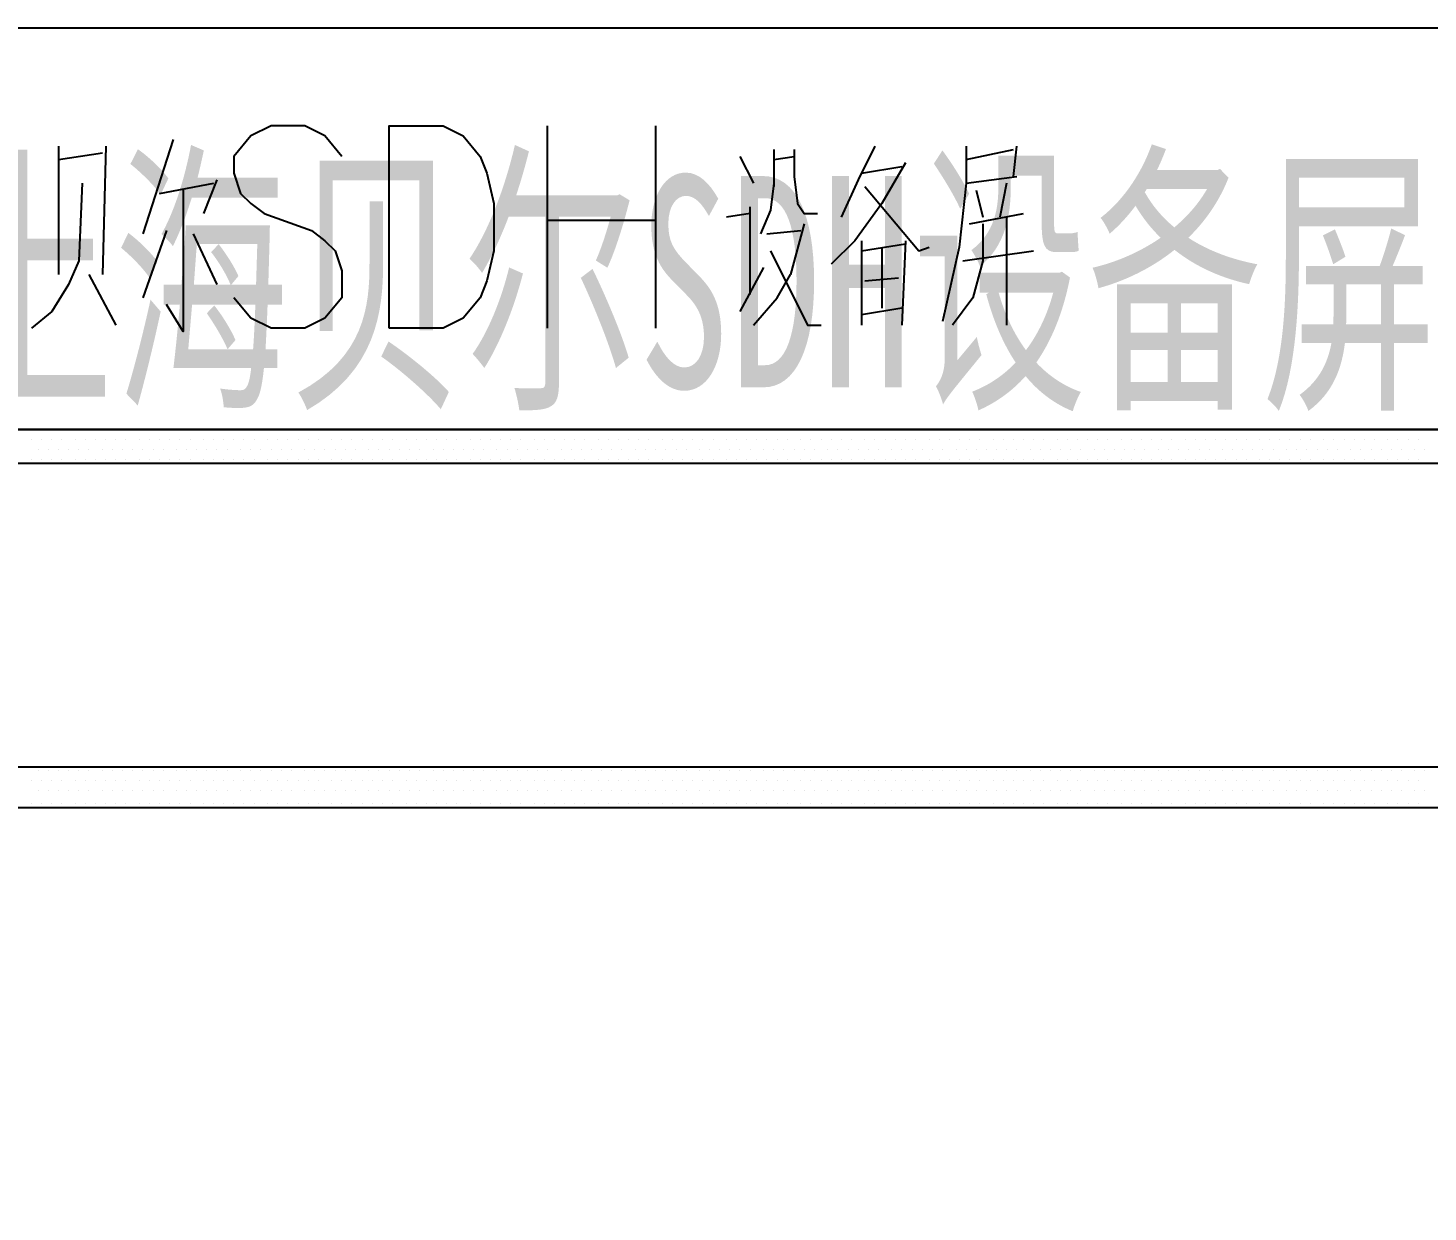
# Model space of a CAD drawing. Header units: metres. Extents: x 17 to 1264, y 17 to 859.
# Drawn here: x 310.5 to 370.2, y 714 to 764.5 of the extents above; entities that cross this region are included whole.
import ezdxf

# ---------------------------------------------------------------- set-up
doc = ezdxf.new("R2010")
doc.units = ezdxf.units.M
for name, color, linetype in [('LINES', 7, 'Continuous'), ('POLYLINES', 4, 'Continuous'), ('RECTS', 7, 'Continuous'), ('TEXTS', 3, 'Continuous')]:
    doc.layers.add(name, color=color, linetype=linetype)

msp = doc.modelspace()

# ---------------------------------------------------------------- linework, layer by layer
at = {"layer": 'LINES'}
for p, q in [((332.63, 751.68), (332.63, 760.32)), ((337.24, 760.32), (337.24, 751.68)), ((311.75, 759.46), (311.75, 753.98)), ((313.77, 759.46), (313.63, 753.98)), ((316.65, 759.74), (315.35, 755.71)), ((346.6, 759.46), (345.88, 758.02)), ((352.51, 758.16), (352.65, 759.46)), ((311.75, 758.88), (313.63, 759.17)), ((340.84, 759.02), (341.42, 757.87)), ((342.28, 759.31), (342.28, 757.73)), ((342.28, 758.88), (343.15, 759.02)), ((350.49, 758.88), (352.51, 759.31)), ((346.03, 758.3), (347.75, 758.59)), ((316.07, 757.44), (318.38, 757.87)), ((318.52, 758.02), (317.95, 756.58)), ((345.88, 758.02), (345.16, 756.43)), ((350.49, 757.87), (352.65, 758.16)), ((352.22, 757.87), (351.93, 756.43)), ((350.92, 757.58), (351.21, 756.43)), ((341.27, 756.58), (340.27, 756.43)), ((341.27, 753.12), (341.27, 756.86)), ((350.63, 756.14), (352.94, 756.58)), ((352.22, 756.43), (352.22, 751.82)), ((316.36, 755.86), (315.35, 752.98)), ((332.63, 756.29), (337.24, 756.29)), ((341.99, 755.71), (343.43, 755.86)), ((343.58, 756.14), (343, 753.98)), ((317.51, 755.71), (318.52, 753.55)), ((346.03, 755.42), (346.03, 751.82)), ((346.03, 754.99), (347.9, 755.28)), ((347.9, 755.42), (347.75, 751.82)), ((346.89, 755.14), (346.89, 752.54)), ((350.35, 754.56), (353.37, 754.99)), ((341.85, 754.27), (340.84, 752.4)), ((313.05, 753.98), (314.2, 751.82)), ((346.17, 753.7), (347.61, 753.84)), ((347.75, 752.54), (346.03, 752.26)), ((310.6, 746.93), (310.6, 746.93)), ((311.03, 746.93), (311.03, 746.93)), ((311.47, 746.93), (311.47, 746.93)), ((311.9, 746.93), (311.9, 746.93)), ((312.47, 746.93), (312.47, 746.93)), ((312.91, 746.93), (312.91, 746.93)), ((313.34, 746.93), (313.34, 746.93)), ((313.77, 746.93), (313.77, 746.93)), ((314.2, 746.93), (314.2, 746.93)), ((314.63, 746.93), (314.63, 746.93)), ((315.21, 746.93), (315.21, 746.93)), ((315.64, 746.93), (315.64, 746.93)), ((316.07, 746.93), (316.07, 746.93)), ((316.51, 746.93), (316.51, 746.93)), ((316.94, 746.93), (316.94, 746.93)), ((317.37, 746.93), (317.37, 746.93)), ((317.95, 746.93), (317.95, 746.93)), ((318.38, 746.93), (318.38, 746.93)), ((318.81, 746.93), (318.81, 746.93)), ((319.24, 746.93), (319.24, 746.93)), ((319.67, 746.93), (319.67, 746.93)), ((320.11, 746.93), (320.11, 746.93)), ((320.68, 746.93), (320.68, 746.93)), ((321.11, 746.93), (321.11, 746.93)), ((321.55, 746.93), (321.55, 746.93)), ((321.98, 746.93), (321.98, 746.93)), ((322.41, 746.93), (322.41, 746.93)), ((322.84, 746.93), (322.84, 746.93)), ((323.42, 746.93), (323.42, 746.93)), ((323.85, 746.93), (323.85, 746.93)), ((324.28, 746.93), (324.28, 746.93)), ((324.71, 746.93), (324.71, 746.93)), ((325.15, 746.93), (325.15, 746.93)), ((325.58, 746.93), (325.58, 746.93)), ((326.01, 746.93), (326.01, 746.93)), ((326.59, 746.93), (326.59, 746.93)), ((327.02, 746.93), (327.02, 746.93)), ((327.45, 746.93), (327.45, 746.93)), ((327.88, 746.93), (327.88, 746.93)), ((328.31, 746.93), (328.31, 746.93)), ((328.75, 746.93), (328.75, 746.93)), ((329.32, 746.93), (329.32, 746.93)), ((329.75, 746.93), (329.75, 746.93)), ((330.19, 746.93), (330.19, 746.93)), ((330.62, 746.93), (330.62, 746.93)), ((331.05, 746.93), (331.05, 746.93)), ((331.48, 746.93), (331.48, 746.93)), ((332.06, 746.93), (332.06, 746.93)), ((332.49, 746.93), (332.49, 746.93)), ((332.92, 746.93), (332.92, 746.93)), ((333.35, 746.93), (333.35, 746.93)), ((333.79, 746.93), (333.79, 746.93)), ((334.22, 746.93), (334.22, 746.93)), ((334.79, 746.93), (334.79, 746.93)), ((335.23, 746.93), (335.23, 746.93)), ((335.66, 746.93), (335.66, 746.93)), ((336.09, 746.93), (336.09, 746.93)), ((336.52, 746.93), (336.52, 746.93)), ((336.95, 746.93), (336.95, 746.93)), ((337.53, 746.93), (337.53, 746.93)), ((337.96, 746.93), (337.96, 746.93)), ((338.39, 746.93), (338.39, 746.93)), ((338.83, 746.93), (338.83, 746.93)), ((339.26, 746.93), (339.26, 746.93)), ((339.69, 746.93), (339.69, 746.93)), ((340.27, 746.93), (340.27, 746.93)), ((340.7, 746.93), (340.7, 746.93)), ((341.13, 746.93), (341.13, 746.93)), ((341.56, 746.93), (341.56, 746.93)), ((341.99, 746.93), (341.99, 746.93)), ((342.43, 746.93), (342.43, 746.93)), ((342.86, 746.93), (342.86, 746.93)), ((343.43, 746.93), (343.43, 746.93)), ((343.87, 746.93), (343.87, 746.93)), ((344.3, 746.93), (344.3, 746.93)), ((344.73, 746.93), (344.73, 746.93)), ((345.16, 746.93), (345.16, 746.93)), ((345.59, 746.93), (345.59, 746.93)), ((346.17, 746.93), (346.17, 746.93)), ((346.6, 746.93), (346.6, 746.93)), ((347.03, 746.93), (347.03, 746.93)), ((347.47, 746.93), (347.47, 746.93)), ((347.9, 746.93), (347.9, 746.93)), ((348.33, 746.93), (348.33, 746.93)), ((348.91, 746.93), (348.91, 746.93)), ((349.34, 746.93), (349.34, 746.93)), ((349.77, 746.93), (349.77, 746.93)), ((350.2, 746.93), (350.2, 746.93)), ((350.63, 746.93), (350.63, 746.93)), ((351.07, 746.93), (351.07, 746.93)), ((351.64, 746.93), (351.64, 746.93)), ((352.07, 746.93), (352.07, 746.93)), ((352.51, 746.93), (352.51, 746.93)), ((352.94, 746.93), (352.94, 746.93)), ((353.37, 746.93), (353.37, 746.93)), ((353.8, 746.93), (353.8, 746.93)), ((354.38, 746.93), (354.38, 746.93)), ((354.81, 746.93), (354.81, 746.93)), ((355.24, 746.93), (355.24, 746.93)), ((355.67, 746.93), (355.67, 746.93)), ((356.11, 746.93), (356.11, 746.93)), ((356.54, 746.93), (356.54, 746.93)), ((357.11, 746.93), (357.11, 746.93)), ((357.55, 746.93), (357.55, 746.93)), ((357.98, 746.93), (357.98, 746.93)), ((358.41, 746.93), (358.41, 746.93)), ((358.84, 746.93), (358.84, 746.93)), ((359.27, 746.93), (359.27, 746.93)), ((359.85, 746.93), (359.85, 746.93)), ((360.28, 746.93), (360.28, 746.93)), ((360.71, 746.93), (360.71, 746.93)), ((361.15, 746.93), (361.15, 746.93)), ((361.58, 746.93), (361.58, 746.93)), ((362.01, 746.93), (362.01, 746.93)), ((362.44, 746.93), (362.44, 746.93)), ((363.02, 746.93), (363.02, 746.93)), ((363.45, 746.93), (363.45, 746.93)), ((363.88, 746.93), (363.88, 746.93)), ((364.31, 746.93), (364.31, 746.93)), ((364.75, 746.93), (364.75, 746.93)), ((365.18, 746.93), (365.18, 746.93)), ((365.75, 746.93), (365.75, 746.93)), ((366.19, 746.93), (366.19, 746.93)), ((366.62, 746.93), (366.62, 746.93)), ((367.05, 746.93), (367.05, 746.93)), ((367.48, 746.93), (367.48, 746.93)), ((367.91, 746.93), (367.91, 746.93)), ((368.49, 746.93), (368.49, 746.93)), ((368.92, 746.93), (368.92, 746.93)), ((369.35, 746.93), (369.35, 746.93)), ((369.79, 746.93), (369.79, 746.93)), ((310.89, 746.5), (310.89, 746.5)), ((311.32, 746.5), (311.32, 746.5)), ((311.75, 746.5), (311.75, 746.5)), ((312.19, 746.5), (312.19, 746.5)), ((312.62, 746.5), (312.62, 746.5)), ((313.05, 746.5), (313.05, 746.5)), ((313.63, 746.5), (313.63, 746.5)), ((314.06, 746.5), (314.06, 746.5)), ((314.49, 746.5), (314.49, 746.5)), ((314.92, 746.5), (314.92, 746.5)), ((315.35, 746.5), (315.35, 746.5)), ((315.79, 746.5), (315.79, 746.5)), ((316.22, 746.5), (316.22, 746.5)), ((316.79, 746.5), (316.79, 746.5)), ((317.23, 746.5), (317.23, 746.5)), ((317.66, 746.5), (317.66, 746.5)), ((318.09, 746.5), (318.09, 746.5)), ((318.52, 746.5), (318.52, 746.5)), ((318.95, 746.5), (318.95, 746.5)), ((319.53, 746.5), (319.53, 746.5)), ((319.96, 746.5), (319.96, 746.5)), ((320.39, 746.5), (320.39, 746.5)), ((320.83, 746.5), (320.83, 746.5)), ((321.26, 746.5), (321.26, 746.5)), ((321.69, 746.5), (321.69, 746.5)), ((322.27, 746.5), (322.27, 746.5)), ((322.7, 746.5), (322.7, 746.5)), ((323.13, 746.5), (323.13, 746.5)), ((323.56, 746.5), (323.56, 746.5)), ((323.99, 746.5), (323.99, 746.5)), ((324.43, 746.5), (324.43, 746.5)), ((325, 746.5), (325, 746.5)), ((325.43, 746.5), (325.43, 746.5)), ((325.87, 746.5), (325.87, 746.5)), ((326.3, 746.5), (326.3, 746.5)), ((326.73, 746.5), (326.73, 746.5)), ((327.16, 746.5), (327.16, 746.5)), ((327.74, 746.5), (327.74, 746.5)), ((328.17, 746.5), (328.17, 746.5)), ((328.6, 746.5), (328.6, 746.5)), ((329.03, 746.5), (329.03, 746.5)), ((329.47, 746.5), (329.47, 746.5)), ((329.9, 746.5), (329.9, 746.5)), ((330.47, 746.5), (330.47, 746.5)), ((330.91, 746.5), (330.91, 746.5)), ((331.34, 746.5), (331.34, 746.5)), ((331.77, 746.5), (331.77, 746.5)), ((332.2, 746.5), (332.2, 746.5)), ((332.63, 746.5), (332.63, 746.5)), ((333.21, 746.5), (333.21, 746.5)), ((333.64, 746.5), (333.64, 746.5)), ((334.07, 746.5), (334.07, 746.5)), ((334.51, 746.5), (334.51, 746.5)), ((334.94, 746.5), (334.94, 746.5)), ((335.37, 746.5), (335.37, 746.5)), ((335.8, 746.5), (335.8, 746.5)), ((336.38, 746.5), (336.38, 746.5)), ((336.81, 746.5), (336.81, 746.5)), ((337.24, 746.5), (337.24, 746.5)), ((337.67, 746.5), (337.67, 746.5)), ((338.11, 746.5), (338.11, 746.5)), ((338.54, 746.5), (338.54, 746.5)), ((339.11, 746.5), (339.11, 746.5)), ((339.55, 746.5), (339.55, 746.5)), ((339.98, 746.5), (339.98, 746.5)), ((340.41, 746.5), (340.41, 746.5)), ((340.84, 746.5), (340.84, 746.5)), ((341.27, 746.5), (341.27, 746.5)), ((341.85, 746.5), (341.85, 746.5)), ((342.28, 746.5), (342.28, 746.5)), ((342.71, 746.5), (342.71, 746.5)), ((343.15, 746.5), (343.15, 746.5)), ((343.58, 746.5), (343.58, 746.5)), ((344.01, 746.5), (344.01, 746.5)), ((344.59, 746.5), (344.59, 746.5)), ((345.02, 746.5), (345.02, 746.5)), ((345.45, 746.5), (345.45, 746.5)), ((345.88, 746.5), (345.88, 746.5)), ((346.31, 746.5), (346.31, 746.5)), ((346.75, 746.5), (346.75, 746.5)), ((347.32, 746.5), (347.32, 746.5)), ((347.75, 746.5), (347.75, 746.5)), ((348.19, 746.5), (348.19, 746.5)), ((348.62, 746.5), (348.62, 746.5)), ((349.05, 746.5), (349.05, 746.5)), ((349.48, 746.5), (349.48, 746.5)), ((350.06, 746.5), (350.06, 746.5)), ((350.49, 746.5), (350.49, 746.5)), ((350.92, 746.5), (350.92, 746.5)), ((351.35, 746.5), (351.35, 746.5)), ((351.79, 746.5), (351.79, 746.5)), ((352.22, 746.5), (352.22, 746.5)), ((352.65, 746.5), (352.65, 746.5)), ((353.23, 746.5), (353.23, 746.5)), ((353.66, 746.5), (353.66, 746.5)), ((354.09, 746.5), (354.09, 746.5)), ((354.52, 746.5), (354.52, 746.5)), ((354.95, 746.5), (354.95, 746.5)), ((355.39, 746.5), (355.39, 746.5)), ((355.96, 746.5), (355.96, 746.5)), ((356.39, 746.5), (356.39, 746.5)), ((356.83, 746.5), (356.83, 746.5)), ((357.26, 746.5), (357.26, 746.5)), ((357.69, 746.5), (357.69, 746.5)), ((358.12, 746.5), (358.12, 746.5)), ((358.7, 746.5), (358.7, 746.5)), ((359.13, 746.5), (359.13, 746.5)), ((359.56, 746.5), (359.56, 746.5)), ((359.99, 746.5), (359.99, 746.5)), ((360.43, 746.5), (360.43, 746.5)), ((360.86, 746.5), (360.86, 746.5)), ((361.43, 746.5), (361.43, 746.5)), ((361.87, 746.5), (361.87, 746.5)), ((362.3, 746.5), (362.3, 746.5)), ((362.73, 746.5), (362.73, 746.5)), ((363.16, 746.5), (363.16, 746.5)), ((363.59, 746.5), (363.59, 746.5)), ((364.17, 746.5), (364.17, 746.5)), ((364.6, 746.5), (364.6, 746.5)), ((365.03, 746.5), (365.03, 746.5)), ((365.47, 746.5), (365.47, 746.5)), ((365.9, 746.5), (365.9, 746.5)), ((366.33, 746.5), (366.33, 746.5)), ((366.91, 746.5), (366.91, 746.5)), ((367.34, 746.5), (367.34, 746.5)), ((367.77, 746.5), (367.77, 746.5)), ((368.2, 746.5), (368.2, 746.5)), ((368.63, 746.5), (368.63, 746.5)), ((369.07, 746.5), (369.07, 746.5)), ((369.64, 746.5), (369.64, 746.5)), ((370.07, 746.5), (370.07, 746.5)), ((310.6, 746.06), (310.6, 746.06)), ((311.03, 746.06), (311.03, 746.06)), ((311.47, 746.06), (311.47, 746.06)), ((311.9, 746.06), (311.9, 746.06)), ((312.47, 746.06), (312.47, 746.06)), ((312.91, 746.06), (312.91, 746.06)), ((313.34, 746.06), (313.34, 746.06)), ((313.77, 746.06), (313.77, 746.06)), ((314.2, 746.06), (314.2, 746.06)), ((314.63, 746.06), (314.63, 746.06)), ((315.21, 746.06), (315.21, 746.06)), ((315.64, 746.06), (315.64, 746.06)), ((316.07, 746.06), (316.07, 746.06)), ((316.51, 746.06), (316.51, 746.06)), ((316.94, 746.06), (316.94, 746.06)), ((317.37, 746.06), (317.37, 746.06)), ((317.95, 746.06), (317.95, 746.06)), ((318.38, 746.06), (318.38, 746.06)), ((318.81, 746.06), (318.81, 746.06)), ((319.24, 746.06), (319.24, 746.06)), ((319.67, 746.06), (319.67, 746.06)), ((320.11, 746.06), (320.11, 746.06)), ((320.68, 746.06), (320.68, 746.06)), ((321.11, 746.06), (321.11, 746.06)), ((321.55, 746.06), (321.55, 746.06)), ((321.98, 746.06), (321.98, 746.06)), ((322.41, 746.06), (322.41, 746.06)), ((322.84, 746.06), (322.84, 746.06)), ((323.42, 746.06), (323.42, 746.06)), ((323.85, 746.06), (323.85, 746.06)), ((324.28, 746.06), (324.28, 746.06)), ((324.71, 746.06), (324.71, 746.06)), ((325.15, 746.06), (325.15, 746.06)), ((325.58, 746.06), (325.58, 746.06)), ((326.01, 746.06), (326.01, 746.06)), ((326.59, 746.06), (326.59, 746.06)), ((327.02, 746.06), (327.02, 746.06)), ((327.45, 746.06), (327.45, 746.06)), ((327.88, 746.06), (327.88, 746.06)), ((328.31, 746.06), (328.31, 746.06)), ((328.75, 746.06), (328.75, 746.06)), ((329.32, 746.06), (329.32, 746.06)), ((329.75, 746.06), (329.75, 746.06)), ((330.19, 746.06), (330.19, 746.06)), ((330.62, 746.06), (330.62, 746.06)), ((331.05, 746.06), (331.05, 746.06)), ((331.48, 746.06), (331.48, 746.06)), ((332.06, 746.06), (332.06, 746.06)), ((332.49, 746.06), (332.49, 746.06)), ((332.92, 746.06), (332.92, 746.06)), ((333.35, 746.06), (333.35, 746.06)), ((333.79, 746.06), (333.79, 746.06)), ((334.22, 746.06), (334.22, 746.06)), ((334.79, 746.06), (334.79, 746.06)), ((335.23, 746.06), (335.23, 746.06)), ((335.66, 746.06), (335.66, 746.06)), ((336.09, 746.06), (336.09, 746.06)), ((336.52, 746.06), (336.52, 746.06)), ((336.95, 746.06), (336.95, 746.06)), ((337.53, 746.06), (337.53, 746.06)), ((337.96, 746.06), (337.96, 746.06)), ((338.39, 746.06), (338.39, 746.06)), ((338.83, 746.06), (338.83, 746.06)), ((339.26, 746.06), (339.26, 746.06)), ((339.69, 746.06), (339.69, 746.06)), ((340.27, 746.06), (340.27, 746.06)), ((340.7, 746.06), (340.7, 746.06)), ((341.13, 746.06), (341.13, 746.06)), ((341.56, 746.06), (341.56, 746.06)), ((341.99, 746.06), (341.99, 746.06)), ((342.43, 746.06), (342.43, 746.06)), ((342.86, 746.06), (342.86, 746.06)), ((343.43, 746.06), (343.43, 746.06)), ((343.87, 746.06), (343.87, 746.06)), ((344.3, 746.06), (344.3, 746.06)), ((344.73, 746.06), (344.73, 746.06)), ((345.16, 746.06), (345.16, 746.06)), ((345.59, 746.06), (345.59, 746.06)), ((346.17, 746.06), (346.17, 746.06)), ((346.6, 746.06), (346.6, 746.06)), ((347.03, 746.06), (347.03, 746.06)), ((347.47, 746.06), (347.47, 746.06)), ((347.9, 746.06), (347.9, 746.06)), ((348.33, 746.06), (348.33, 746.06)), ((348.91, 746.06), (348.91, 746.06)), ((349.34, 746.06), (349.34, 746.06)), ((349.77, 746.06), (349.77, 746.06)), ((350.2, 746.06), (350.2, 746.06)), ((350.63, 746.06), (350.63, 746.06)), ((351.07, 746.06), (351.07, 746.06)), ((351.64, 746.06), (351.64, 746.06)), ((352.07, 746.06), (352.07, 746.06)), ((352.51, 746.06), (352.51, 746.06)), ((352.94, 746.06), (352.94, 746.06)), ((353.37, 746.06), (353.37, 746.06)), ((353.8, 746.06), (353.8, 746.06)), ((354.38, 746.06), (354.38, 746.06)), ((354.81, 746.06), (354.81, 746.06)), ((355.24, 746.06), (355.24, 746.06)), ((355.67, 746.06), (355.67, 746.06)), ((356.11, 746.06), (356.11, 746.06)), ((356.54, 746.06), (356.54, 746.06)), ((357.11, 746.06), (357.11, 746.06)), ((357.55, 746.06), (357.55, 746.06)), ((357.98, 746.06), (357.98, 746.06)), ((358.41, 746.06), (358.41, 746.06)), ((358.84, 746.06), (358.84, 746.06)), ((359.27, 746.06), (359.27, 746.06)), ((359.85, 746.06), (359.85, 746.06)), ((360.28, 746.06), (360.28, 746.06)), ((360.71, 746.06), (360.71, 746.06)), ((361.15, 746.06), (361.15, 746.06)), ((361.58, 746.06), (361.58, 746.06)), ((362.01, 746.06), (362.01, 746.06)), ((362.44, 746.06), (362.44, 746.06)), ((363.02, 746.06), (363.02, 746.06)), ((363.45, 746.06), (363.45, 746.06)), ((363.88, 746.06), (363.88, 746.06)), ((364.31, 746.06), (364.31, 746.06)), ((364.75, 746.06), (364.75, 746.06)), ((365.18, 746.06), (365.18, 746.06)), ((365.75, 746.06), (365.75, 746.06)), ((366.19, 746.06), (366.19, 746.06)), ((366.62, 746.06), (366.62, 746.06)), ((367.05, 746.06), (367.05, 746.06)), ((367.48, 746.06), (367.48, 746.06)), ((367.91, 746.06), (367.91, 746.06)), ((368.49, 746.06), (368.49, 746.06)), ((368.92, 746.06), (368.92, 746.06)), ((369.35, 746.06), (369.35, 746.06)), ((369.79, 746.06), (369.79, 746.06)), ((310.89, 732.82), (310.89, 732.82)), ((311.32, 732.82), (311.32, 732.82)), ((311.75, 732.82), (311.75, 732.82)), ((312.19, 732.82), (312.19, 732.82)), ((312.62, 732.82), (312.62, 732.82)), ((313.05, 732.82), (313.05, 732.82)), ((313.63, 732.82), (313.63, 732.82)), ((314.06, 732.82), (314.06, 732.82)), ((314.49, 732.82), (314.49, 732.82)), ((314.92, 732.82), (314.92, 732.82)), ((315.35, 732.82), (315.35, 732.82)), ((315.79, 732.82), (315.79, 732.82)), ((316.22, 732.82), (316.22, 732.82)), ((316.79, 732.82), (316.79, 732.82)), ((317.23, 732.82), (317.23, 732.82)), ((317.66, 732.82), (317.66, 732.82)), ((318.09, 732.82), (318.09, 732.82)), ((318.52, 732.82), (318.52, 732.82)), ((318.95, 732.82), (318.95, 732.82)), ((319.53, 732.82), (319.53, 732.82)), ((319.96, 732.82), (319.96, 732.82)), ((320.39, 732.82), (320.39, 732.82)), ((320.83, 732.82), (320.83, 732.82)), ((321.26, 732.82), (321.26, 732.82)), ((321.69, 732.82), (321.69, 732.82)), ((322.27, 732.82), (322.27, 732.82)), ((322.7, 732.82), (322.7, 732.82)), ((323.13, 732.82), (323.13, 732.82)), ((323.56, 732.82), (323.56, 732.82)), ((323.99, 732.82), (323.99, 732.82)), ((324.43, 732.82), (324.43, 732.82)), ((325, 732.82), (325, 732.82)), ((325.43, 732.82), (325.43, 732.82)), ((325.87, 732.82), (325.87, 732.82)), ((326.3, 732.82), (326.3, 732.82)), ((326.73, 732.82), (326.73, 732.82)), ((327.16, 732.82), (327.16, 732.82)), ((327.74, 732.82), (327.74, 732.82)), ((328.17, 732.82), (328.17, 732.82)), ((328.6, 732.82), (328.6, 732.82)), ((329.03, 732.82), (329.03, 732.82)), ((329.47, 732.82), (329.47, 732.82)), ((329.9, 732.82), (329.9, 732.82)), ((330.47, 732.82), (330.47, 732.82)), ((330.91, 732.82), (330.91, 732.82)), ((331.34, 732.82), (331.34, 732.82)), ((331.77, 732.82), (331.77, 732.82)), ((332.2, 732.82), (332.2, 732.82)), ((332.63, 732.82), (332.63, 732.82)), ((333.21, 732.82), (333.21, 732.82)), ((333.64, 732.82), (333.64, 732.82)), ((334.07, 732.82), (334.07, 732.82)), ((334.51, 732.82), (334.51, 732.82)), ((334.94, 732.82), (334.94, 732.82)), ((335.37, 732.82), (335.37, 732.82)), ((335.8, 732.82), (335.8, 732.82)), ((336.38, 732.82), (336.38, 732.82)), ((336.81, 732.82), (336.81, 732.82)), ((337.24, 732.82), (337.24, 732.82)), ((337.67, 732.82), (337.67, 732.82)), ((338.11, 732.82), (338.11, 732.82)), ((338.54, 732.82), (338.54, 732.82)), ((339.11, 732.82), (339.11, 732.82)), ((339.55, 732.82), (339.55, 732.82)), ((339.98, 732.82), (339.98, 732.82)), ((340.41, 732.82), (340.41, 732.82)), ((340.84, 732.82), (340.84, 732.82)), ((341.27, 732.82), (341.27, 732.82)), ((341.85, 732.82), (341.85, 732.82)), ((342.28, 732.82), (342.28, 732.82)), ((342.71, 732.82), (342.71, 732.82)), ((343.15, 732.82), (343.15, 732.82)), ((343.58, 732.82), (343.58, 732.82)), ((344.01, 732.82), (344.01, 732.82)), ((344.59, 732.82), (344.59, 732.82)), ((345.02, 732.82), (345.02, 732.82)), ((345.45, 732.82), (345.45, 732.82)), ((345.88, 732.82), (345.88, 732.82)), ((346.31, 732.82), (346.31, 732.82)), ((346.75, 732.82), (346.75, 732.82)), ((347.32, 732.82), (347.32, 732.82)), ((347.75, 732.82), (347.75, 732.82)), ((348.19, 732.82), (348.19, 732.82)), ((348.62, 732.82), (348.62, 732.82)), ((349.05, 732.82), (349.05, 732.82)), ((349.48, 732.82), (349.48, 732.82)), ((350.06, 732.82), (350.06, 732.82)), ((350.49, 732.82), (350.49, 732.82)), ((350.92, 732.82), (350.92, 732.82)), ((351.35, 732.82), (351.35, 732.82)), ((351.79, 732.82), (351.79, 732.82)), ((352.22, 732.82), (352.22, 732.82)), ((352.65, 732.82), (352.65, 732.82)), ((353.23, 732.82), (353.23, 732.82)), ((353.66, 732.82), (353.66, 732.82)), ((354.09, 732.82), (354.09, 732.82)), ((354.52, 732.82), (354.52, 732.82)), ((354.95, 732.82), (354.95, 732.82)), ((355.39, 732.82), (355.39, 732.82)), ((355.96, 732.82), (355.96, 732.82)), ((356.39, 732.82), (356.39, 732.82)), ((356.83, 732.82), (356.83, 732.82)), ((357.26, 732.82), (357.26, 732.82)), ((357.69, 732.82), (357.69, 732.82)), ((358.12, 732.82), (358.12, 732.82)), ((358.7, 732.82), (358.7, 732.82)), ((359.13, 732.82), (359.13, 732.82)), ((359.56, 732.82), (359.56, 732.82)), ((359.99, 732.82), (359.99, 732.82)), ((360.43, 732.82), (360.43, 732.82)), ((360.86, 732.82), (360.86, 732.82)), ((361.43, 732.82), (361.43, 732.82)), ((361.87, 732.82), (361.87, 732.82)), ((362.3, 732.82), (362.3, 732.82)), ((362.73, 732.82), (362.73, 732.82)), ((363.16, 732.82), (363.16, 732.82)), ((363.59, 732.82), (363.59, 732.82)), ((364.17, 732.82), (364.17, 732.82)), ((364.6, 732.82), (364.6, 732.82)), ((365.03, 732.82), (365.03, 732.82)), ((365.47, 732.82), (365.47, 732.82)), ((365.9, 732.82), (365.9, 732.82)), ((366.33, 732.82), (366.33, 732.82)), ((366.91, 732.82), (366.91, 732.82)), ((367.34, 732.82), (367.34, 732.82)), ((367.77, 732.82), (367.77, 732.82)), ((368.2, 732.82), (368.2, 732.82)), ((368.63, 732.82), (368.63, 732.82)), ((369.07, 732.82), (369.07, 732.82)), ((369.64, 732.82), (369.64, 732.82)), ((370.07, 732.82), (370.07, 732.82)), ((310.6, 732.38), (310.6, 732.38)), ((310.89, 731.95), (310.89, 731.95)), ((311.03, 732.38), (311.03, 732.38)), ((311.32, 731.95), (311.32, 731.95)), ((311.47, 732.38), (311.47, 732.38)), ((311.75, 731.95), (311.75, 731.95)), ((311.9, 732.38), (311.9, 732.38)), ((312.19, 731.95), (312.19, 731.95)), ((312.47, 732.38), (312.47, 732.38)), ((312.62, 731.95), (312.62, 731.95)), ((312.91, 732.38), (312.91, 732.38)), ((313.05, 731.95), (313.05, 731.95)), ((313.34, 732.38), (313.34, 732.38)), ((313.63, 731.95), (313.63, 731.95)), ((313.77, 732.38), (313.77, 732.38)), ((314.06, 731.95), (314.06, 731.95)), ((314.2, 732.38), (314.2, 732.38)), ((314.49, 731.95), (314.49, 731.95)), ((314.63, 732.38), (314.63, 732.38)), ((314.92, 731.95), (314.92, 731.95)), ((315.21, 732.38), (315.21, 732.38)), ((315.35, 731.95), (315.35, 731.95)), ((315.64, 732.38), (315.64, 732.38)), ((315.79, 731.95), (315.79, 731.95)), ((316.07, 732.38), (316.07, 732.38)), ((316.22, 731.95), (316.22, 731.95)), ((316.51, 732.38), (316.51, 732.38)), ((316.79, 731.95), (316.79, 731.95)), ((316.94, 732.38), (316.94, 732.38)), ((317.23, 731.95), (317.23, 731.95)), ((317.37, 732.38), (317.37, 732.38)), ((317.66, 731.95), (317.66, 731.95)), ((317.95, 732.38), (317.95, 732.38)), ((318.09, 731.95), (318.09, 731.95)), ((318.38, 732.38), (318.38, 732.38)), ((318.52, 731.95), (318.52, 731.95)), ((318.81, 732.38), (318.81, 732.38)), ((318.95, 731.95), (318.95, 731.95)), ((319.24, 732.38), (319.24, 732.38)), ((319.53, 731.95), (319.53, 731.95)), ((319.67, 732.38), (319.67, 732.38)), ((319.96, 731.95), (319.96, 731.95)), ((320.11, 732.38), (320.11, 732.38)), ((320.39, 731.95), (320.39, 731.95)), ((320.68, 732.38), (320.68, 732.38)), ((320.83, 731.95), (320.83, 731.95)), ((321.11, 732.38), (321.11, 732.38)), ((321.26, 731.95), (321.26, 731.95)), ((321.55, 732.38), (321.55, 732.38)), ((321.69, 731.95), (321.69, 731.95)), ((321.98, 732.38), (321.98, 732.38)), ((322.27, 731.95), (322.27, 731.95)), ((322.41, 732.38), (322.41, 732.38)), ((322.7, 731.95), (322.7, 731.95)), ((322.84, 732.38), (322.84, 732.38)), ((323.13, 731.95), (323.13, 731.95)), ((323.42, 732.38), (323.42, 732.38)), ((323.56, 731.95), (323.56, 731.95)), ((323.85, 732.38), (323.85, 732.38)), ((323.99, 731.95), (323.99, 731.95)), ((324.28, 732.38), (324.28, 732.38)), ((324.43, 731.95), (324.43, 731.95)), ((324.71, 732.38), (324.71, 732.38)), ((325, 731.95), (325, 731.95)), ((325.15, 732.38), (325.15, 732.38)), ((325.43, 731.95), (325.43, 731.95)), ((325.58, 732.38), (325.58, 732.38)), ((325.87, 731.95), (325.87, 731.95)), ((326.01, 732.38), (326.01, 732.38)), ((326.3, 731.95), (326.3, 731.95)), ((326.59, 732.38), (326.59, 732.38)), ((326.73, 731.95), (326.73, 731.95)), ((327.02, 732.38), (327.02, 732.38)), ((327.16, 731.95), (327.16, 731.95)), ((327.45, 732.38), (327.45, 732.38)), ((327.74, 731.95), (327.74, 731.95)), ((327.88, 732.38), (327.88, 732.38)), ((328.17, 731.95), (328.17, 731.95)), ((328.31, 732.38), (328.31, 732.38)), ((328.6, 731.95), (328.6, 731.95)), ((328.75, 732.38), (328.75, 732.38)), ((329.03, 731.95), (329.03, 731.95)), ((329.32, 732.38), (329.32, 732.38)), ((329.47, 731.95), (329.47, 731.95)), ((329.75, 732.38), (329.75, 732.38)), ((329.9, 731.95), (329.9, 731.95)), ((330.19, 732.38), (330.19, 732.38)), ((330.47, 731.95), (330.47, 731.95)), ((330.62, 732.38), (330.62, 732.38)), ((330.91, 731.95), (330.91, 731.95)), ((331.05, 732.38), (331.05, 732.38)), ((331.34, 731.95), (331.34, 731.95)), ((331.48, 732.38), (331.48, 732.38)), ((331.77, 731.95), (331.77, 731.95)), ((332.06, 732.38), (332.06, 732.38)), ((332.2, 731.95), (332.2, 731.95)), ((332.49, 732.38), (332.49, 732.38)), ((332.63, 731.95), (332.63, 731.95)), ((332.92, 732.38), (332.92, 732.38)), ((333.21, 731.95), (333.21, 731.95)), ((333.35, 732.38), (333.35, 732.38)), ((333.64, 731.95), (333.64, 731.95)), ((333.79, 732.38), (333.79, 732.38)), ((334.07, 731.95), (334.07, 731.95)), ((334.22, 732.38), (334.22, 732.38)), ((334.51, 731.95), (334.51, 731.95)), ((334.79, 732.38), (334.79, 732.38)), ((334.94, 731.95), (334.94, 731.95)), ((335.23, 732.38), (335.23, 732.38)), ((335.37, 731.95), (335.37, 731.95)), ((335.66, 732.38), (335.66, 732.38)), ((335.8, 731.95), (335.8, 731.95)), ((336.09, 732.38), (336.09, 732.38)), ((336.38, 731.95), (336.38, 731.95)), ((336.52, 732.38), (336.52, 732.38)), ((336.81, 731.95), (336.81, 731.95)), ((336.95, 732.38), (336.95, 732.38)), ((337.24, 731.95), (337.24, 731.95)), ((337.53, 732.38), (337.53, 732.38)), ((337.67, 731.95), (337.67, 731.95)), ((337.96, 732.38), (337.96, 732.38)), ((338.11, 731.95), (338.11, 731.95)), ((338.39, 732.38), (338.39, 732.38)), ((338.54, 731.95), (338.54, 731.95)), ((338.83, 732.38), (338.83, 732.38)), ((339.11, 731.95), (339.11, 731.95)), ((339.26, 732.38), (339.26, 732.38)), ((339.55, 731.95), (339.55, 731.95)), ((339.69, 732.38), (339.69, 732.38)), ((339.98, 731.95), (339.98, 731.95)), ((340.27, 732.38), (340.27, 732.38)), ((340.41, 731.95), (340.41, 731.95)), ((340.7, 732.38), (340.7, 732.38)), ((340.84, 731.95), (340.84, 731.95)), ((341.13, 732.38), (341.13, 732.38)), ((341.27, 731.95), (341.27, 731.95)), ((341.56, 732.38), (341.56, 732.38)), ((341.85, 731.95), (341.85, 731.95)), ((341.99, 732.38), (341.99, 732.38)), ((342.28, 731.95), (342.28, 731.95)), ((342.43, 732.38), (342.43, 732.38)), ((342.71, 731.95), (342.71, 731.95)), ((342.86, 732.38), (342.86, 732.38)), ((343.15, 731.95), (343.15, 731.95)), ((343.43, 732.38), (343.43, 732.38)), ((343.58, 731.95), (343.58, 731.95)), ((343.87, 732.38), (343.87, 732.38)), ((344.01, 731.95), (344.01, 731.95)), ((344.3, 732.38), (344.3, 732.38)), ((344.59, 731.95), (344.59, 731.95)), ((344.73, 732.38), (344.73, 732.38)), ((345.02, 731.95), (345.02, 731.95)), ((345.16, 732.38), (345.16, 732.38)), ((345.45, 731.95), (345.45, 731.95)), ((345.59, 732.38), (345.59, 732.38)), ((345.88, 731.95), (345.88, 731.95)), ((346.17, 732.38), (346.17, 732.38)), ((346.31, 731.95), (346.31, 731.95)), ((346.6, 732.38), (346.6, 732.38)), ((346.75, 731.95), (346.75, 731.95)), ((347.03, 732.38), (347.03, 732.38)), ((347.32, 731.95), (347.32, 731.95)), ((347.47, 732.38), (347.47, 732.38)), ((347.75, 731.95), (347.75, 731.95)), ((347.9, 732.38), (347.9, 732.38)), ((348.19, 731.95), (348.19, 731.95)), ((348.33, 732.38), (348.33, 732.38)), ((348.62, 731.95), (348.62, 731.95)), ((348.91, 732.38), (348.91, 732.38)), ((349.05, 731.95), (349.05, 731.95)), ((349.34, 732.38), (349.34, 732.38)), ((349.48, 731.95), (349.48, 731.95)), ((349.77, 732.38), (349.77, 732.38)), ((350.06, 731.95), (350.06, 731.95)), ((350.2, 732.38), (350.2, 732.38)), ((350.49, 731.95), (350.49, 731.95)), ((350.63, 732.38), (350.63, 732.38)), ((350.92, 731.95), (350.92, 731.95)), ((351.07, 732.38), (351.07, 732.38)), ((351.35, 731.95), (351.35, 731.95)), ((351.64, 732.38), (351.64, 732.38)), ((351.79, 731.95), (351.79, 731.95)), ((352.07, 732.38), (352.07, 732.38)), ((352.22, 731.95), (352.22, 731.95)), ((352.51, 732.38), (352.51, 732.38)), ((352.65, 731.95), (352.65, 731.95)), ((352.94, 732.38), (352.94, 732.38)), ((353.23, 731.95), (353.23, 731.95)), ((353.37, 732.38), (353.37, 732.38)), ((353.66, 731.95), (353.66, 731.95)), ((353.8, 732.38), (353.8, 732.38)), ((354.09, 731.95), (354.09, 731.95)), ((354.38, 732.38), (354.38, 732.38)), ((354.52, 731.95), (354.52, 731.95)), ((354.81, 732.38), (354.81, 732.38)), ((354.95, 731.95), (354.95, 731.95)), ((355.24, 732.38), (355.24, 732.38)), ((355.39, 731.95), (355.39, 731.95)), ((355.67, 732.38), (355.67, 732.38)), ((355.96, 731.95), (355.96, 731.95)), ((356.11, 732.38), (356.11, 732.38)), ((356.39, 731.95), (356.39, 731.95)), ((356.54, 732.38), (356.54, 732.38)), ((356.83, 731.95), (356.83, 731.95)), ((357.11, 732.38), (357.11, 732.38)), ((357.26, 731.95), (357.26, 731.95)), ((357.55, 732.38), (357.55, 732.38)), ((357.69, 731.95), (357.69, 731.95)), ((357.98, 732.38), (357.98, 732.38)), ((358.12, 731.95), (358.12, 731.95)), ((358.41, 732.38), (358.41, 732.38)), ((358.7, 731.95), (358.7, 731.95)), ((358.84, 732.38), (358.84, 732.38)), ((359.13, 731.95), (359.13, 731.95)), ((359.27, 732.38), (359.27, 732.38)), ((359.56, 731.95), (359.56, 731.95)), ((359.85, 732.38), (359.85, 732.38)), ((359.99, 731.95), (359.99, 731.95)), ((360.28, 732.38), (360.28, 732.38)), ((360.43, 731.95), (360.43, 731.95)), ((360.71, 732.38), (360.71, 732.38)), ((360.86, 731.95), (360.86, 731.95)), ((361.15, 732.38), (361.15, 732.38)), ((361.43, 731.95), (361.43, 731.95)), ((361.58, 732.38), (361.58, 732.38)), ((361.87, 731.95), (361.87, 731.95)), ((362.01, 732.38), (362.01, 732.38)), ((362.3, 731.95), (362.3, 731.95)), ((362.44, 732.38), (362.44, 732.38)), ((362.73, 731.95), (362.73, 731.95)), ((363.02, 732.38), (363.02, 732.38)), ((363.16, 731.95), (363.16, 731.95)), ((363.45, 732.38), (363.45, 732.38)), ((363.59, 731.95), (363.59, 731.95)), ((363.88, 732.38), (363.88, 732.38)), ((364.17, 731.95), (364.17, 731.95)), ((364.31, 732.38), (364.31, 732.38)), ((364.6, 731.95), (364.6, 731.95)), ((364.75, 732.38), (364.75, 732.38)), ((365.03, 731.95), (365.03, 731.95)), ((365.18, 732.38), (365.18, 732.38)), ((365.47, 731.95), (365.47, 731.95)), ((365.75, 732.38), (365.75, 732.38)), ((365.9, 731.95), (365.9, 731.95)), ((366.19, 732.38), (366.19, 732.38)), ((366.33, 731.95), (366.33, 731.95)), ((366.62, 732.38), (366.62, 732.38)), ((366.91, 731.95), (366.91, 731.95)), ((367.05, 732.38), (367.05, 732.38)), ((367.34, 731.95), (367.34, 731.95)), ((367.48, 732.38), (367.48, 732.38)), ((367.77, 731.95), (367.77, 731.95)), ((367.91, 732.38), (367.91, 732.38)), ((368.2, 731.95), (368.2, 731.95)), ((368.49, 732.38), (368.49, 732.38)), ((368.63, 731.95), (368.63, 731.95)), ((368.92, 732.38), (368.92, 732.38)), ((369.07, 731.95), (369.07, 731.95)), ((369.35, 732.38), (369.35, 732.38)), ((369.64, 731.95), (369.64, 731.95)), ((369.79, 732.38), (369.79, 732.38)), ((370.07, 731.95), (370.07, 731.95)), ((310.6, 731.38), (310.6, 731.38)), ((311.03, 731.38), (311.03, 731.38)), ((311.47, 731.38), (311.47, 731.38)), ((311.9, 731.38), (311.9, 731.38)), ((312.47, 731.38), (312.47, 731.38)), ((312.91, 731.38), (312.91, 731.38)), ((313.34, 731.38), (313.34, 731.38)), ((313.77, 731.38), (313.77, 731.38)), ((314.2, 731.38), (314.2, 731.38)), ((314.63, 731.38), (314.63, 731.38)), ((315.21, 731.38), (315.21, 731.38)), ((315.64, 731.38), (315.64, 731.38)), ((316.07, 731.38), (316.07, 731.38)), ((316.51, 731.38), (316.51, 731.38)), ((316.94, 731.38), (316.94, 731.38)), ((317.37, 731.38), (317.37, 731.38)), ((317.95, 731.38), (317.95, 731.38)), ((318.38, 731.38), (318.38, 731.38)), ((318.81, 731.38), (318.81, 731.38)), ((319.24, 731.38), (319.24, 731.38)), ((319.67, 731.38), (319.67, 731.38)), ((320.11, 731.38), (320.11, 731.38)), ((320.68, 731.38), (320.68, 731.38)), ((321.11, 731.38), (321.11, 731.38)), ((321.55, 731.38), (321.55, 731.38)), ((321.98, 731.38), (321.98, 731.38)), ((322.41, 731.38), (322.41, 731.38)), ((322.84, 731.38), (322.84, 731.38)), ((323.42, 731.38), (323.42, 731.38)), ((323.85, 731.38), (323.85, 731.38)), ((324.28, 731.38), (324.28, 731.38)), ((324.71, 731.38), (324.71, 731.38)), ((325.15, 731.38), (325.15, 731.38)), ((325.58, 731.38), (325.58, 731.38)), ((326.01, 731.38), (326.01, 731.38)), ((326.59, 731.38), (326.59, 731.38)), ((327.02, 731.38), (327.02, 731.38)), ((327.45, 731.38), (327.45, 731.38)), ((327.88, 731.38), (327.88, 731.38)), ((328.31, 731.38), (328.31, 731.38)), ((328.75, 731.38), (328.75, 731.38)), ((329.32, 731.38), (329.32, 731.38)), ((329.75, 731.38), (329.75, 731.38)), ((330.19, 731.38), (330.19, 731.38)), ((330.62, 731.38), (330.62, 731.38)), ((331.05, 731.38), (331.05, 731.38)), ((331.48, 731.38), (331.48, 731.38)), ((332.06, 731.38), (332.06, 731.38)), ((332.49, 731.38), (332.49, 731.38)), ((332.92, 731.38), (332.92, 731.38)), ((333.35, 731.38), (333.35, 731.38)), ((333.79, 731.38), (333.79, 731.38)), ((334.22, 731.38), (334.22, 731.38)), ((334.79, 731.38), (334.79, 731.38)), ((335.23, 731.38), (335.23, 731.38)), ((335.66, 731.38), (335.66, 731.38)), ((336.09, 731.38), (336.09, 731.38)), ((336.52, 731.38), (336.52, 731.38)), ((336.95, 731.38), (336.95, 731.38)), ((337.53, 731.38), (337.53, 731.38)), ((337.96, 731.38), (337.96, 731.38)), ((338.39, 731.38), (338.39, 731.38)), ((338.83, 731.38), (338.83, 731.38)), ((339.26, 731.38), (339.26, 731.38)), ((339.69, 731.38), (339.69, 731.38)), ((340.27, 731.38), (340.27, 731.38)), ((340.7, 731.38), (340.7, 731.38)), ((341.13, 731.38), (341.13, 731.38)), ((341.56, 731.38), (341.56, 731.38)), ((341.99, 731.38), (341.99, 731.38)), ((342.43, 731.38), (342.43, 731.38)), ((342.86, 731.38), (342.86, 731.38)), ((343.43, 731.38), (343.43, 731.38)), ((343.87, 731.38), (343.87, 731.38)), ((344.3, 731.38), (344.3, 731.38)), ((344.73, 731.38), (344.73, 731.38)), ((345.16, 731.38), (345.16, 731.38)), ((345.59, 731.38), (345.59, 731.38)), ((346.17, 731.38), (346.17, 731.38)), ((346.6, 731.38), (346.6, 731.38)), ((347.03, 731.38), (347.03, 731.38)), ((347.47, 731.38), (347.47, 731.38)), ((347.9, 731.38), (347.9, 731.38)), ((348.33, 731.38), (348.33, 731.38)), ((348.91, 731.38), (348.91, 731.38)), ((349.34, 731.38), (349.34, 731.38)), ((349.77, 731.38), (349.77, 731.38)), ((350.2, 731.38), (350.2, 731.38)), ((350.63, 731.38), (350.63, 731.38)), ((351.07, 731.38), (351.07, 731.38)), ((351.64, 731.38), (351.64, 731.38)), ((352.07, 731.38), (352.07, 731.38)), ((352.51, 731.38), (352.51, 731.38)), ((352.94, 731.38), (352.94, 731.38)), ((353.37, 731.38), (353.37, 731.38)), ((353.8, 731.38), (353.8, 731.38)), ((354.38, 731.38), (354.38, 731.38)), ((354.81, 731.38), (354.81, 731.38)), ((355.24, 731.38), (355.24, 731.38)), ((355.67, 731.38), (355.67, 731.38)), ((356.11, 731.38), (356.11, 731.38)), ((356.54, 731.38), (356.54, 731.38)), ((357.11, 731.38), (357.11, 731.38)), ((357.55, 731.38), (357.55, 731.38)), ((357.98, 731.38), (357.98, 731.38)), ((358.41, 731.38), (358.41, 731.38)), ((358.84, 731.38), (358.84, 731.38)), ((359.27, 731.38), (359.27, 731.38)), ((359.85, 731.38), (359.85, 731.38)), ((360.28, 731.38), (360.28, 731.38)), ((360.71, 731.38), (360.71, 731.38)), ((361.15, 731.38), (361.15, 731.38)), ((361.58, 731.38), (361.58, 731.38)), ((362.01, 731.38), (362.01, 731.38)), ((362.44, 731.38), (362.44, 731.38)), ((363.02, 731.38), (363.02, 731.38)), ((363.45, 731.38), (363.45, 731.38)), ((363.88, 731.38), (363.88, 731.38)), ((364.31, 731.38), (364.31, 731.38)), ((364.75, 731.38), (364.75, 731.38)), ((365.18, 731.38), (365.18, 731.38)), ((365.75, 731.38), (365.75, 731.38)), ((366.19, 731.38), (366.19, 731.38)), ((366.62, 731.38), (366.62, 731.38)), ((367.05, 731.38), (367.05, 731.38)), ((367.48, 731.38), (367.48, 731.38)), ((367.91, 731.38), (367.91, 731.38)), ((368.49, 731.38), (368.49, 731.38)), ((368.92, 731.38), (368.92, 731.38)), ((369.35, 731.38), (369.35, 731.38)), ((369.79, 731.38), (369.79, 731.38)), ((250.7, 731.23), (399.16, 731.23))]:
    msp.add_line(p, q, dxfattribs=at)
at = {"layer": 'POLYLINES'}
for points in [[(323.85, 759.02), (323.13, 759.89), (322.27, 760.32), (320.83, 760.32), (319.96, 759.89), (319.24, 759.02), (319.24, 758.3), (319.53, 757.44), (319.96, 757.01), (320.54, 756.58), (322.55, 755.86), (323.13, 755.42), (323.56, 754.99), (323.85, 754.13), (323.85, 752.98), (323.13, 752.11), (322.27, 751.68), (320.83, 751.68), (319.96, 752.11), (319.24, 752.98)], [(325.87, 751.68), (325.87, 760.32), (328.17, 760.32), (329.03, 759.89), (329.75, 759.02), (330.04, 758.3), (330.33, 757.01), (330.33, 754.99), (330.04, 753.7), (329.75, 752.98), (329.03, 752.11), (328.17, 751.68), (325.87, 751.68)], [(350.49, 759.46), (350.49, 757.87), (350.2, 755.14), (349.48, 751.97)], [(343.15, 759.31), (343.15, 758.16), (343.29, 757.01), (343.58, 756.58), (344.15, 756.58)], [(347.9, 758.74), (346.89, 757.01), (345.74, 755.42), (344.73, 754.42)], [(312.76, 757.87), (312.62, 754.56), (312.19, 753.55), (311.47, 752.4), (310.6, 751.68)], [(342.28, 757.87), (342.14, 756.72), (341.71, 755.71)], [(346.17, 757.73), (348.47, 754.99), (348.91, 755.14)], [(317.08, 757.58), (317.08, 752.4), (317.08, 751.54), (316.36, 752.69)], [(351.21, 756.14), (351.21, 754.56), (350.78, 752.98), (349.91, 751.82)], [(342.14, 754.99), (343.72, 751.82), (344.3, 751.82)], [(341.42, 751.82), (342.43, 752.98), (343, 753.98)]]:
    msp.add_lwpolyline(points, dxfattribs=at)
at = {"layer": 'RECTS'}
for points in [[(242.06, 764.5), (414.14, 764.5), (414.14, 747.36), (242.06, 747.36)], [(242.06, 747.36), (414.14, 747.36), (414.14, 116.21), (242.06, 116.21)], [(243.5, 745.92), (412.7, 745.92), (412.7, 117.65), (243.5, 117.65)], [(249.26, 732.96), (406.94, 732.96), (406.94, 127.44), (249.26, 127.44)], [(250.7, 731.23), (405.64, 731.23), (405.64, 128.74), (250.7, 128.74)]]:
    msp.add_lwpolyline(points, dxfattribs=at)

# ---------------------------------------------------------------- texts
at = {"layer": 'TEXTS', "width": 0.636107}
msp.add_text('地网上海贝尔SDH设备屏', height=9.02, dxfattribs=at).set_placement((291.74, 749.16))

doc.saveas('drawing.dxf')
